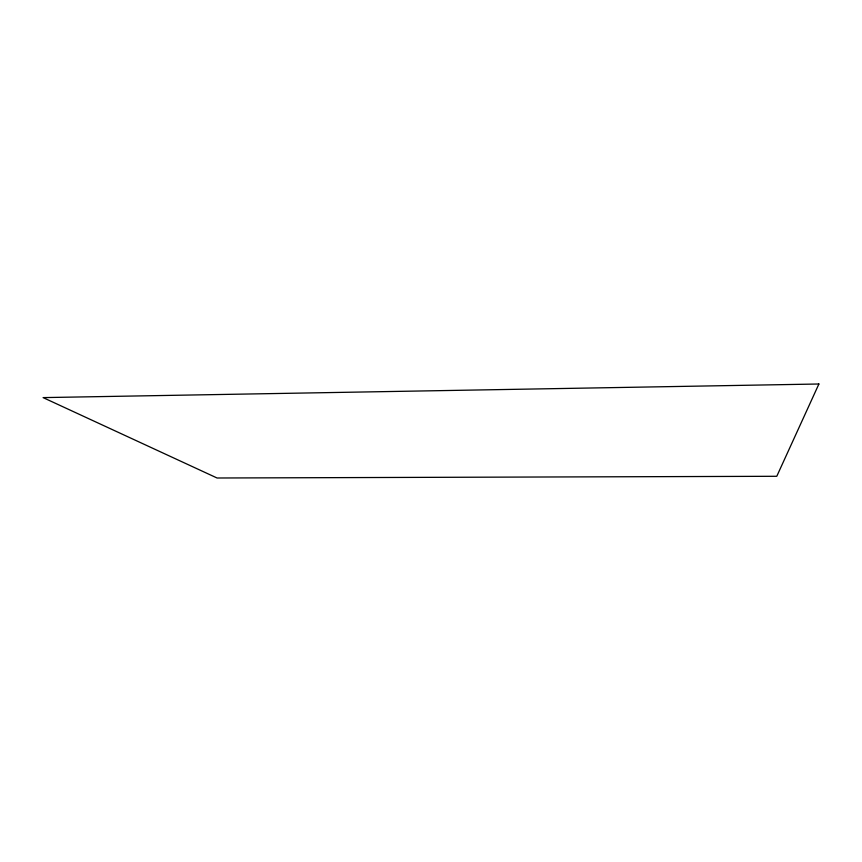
<?xml version="1.0" encoding="UTF-8"?>
<svg xmlns="http://www.w3.org/2000/svg" width="862" height="862" viewBox="0 0 862 862"><rect width="100%" height="100%" fill="white"/><g stroke="black" fill="none" stroke-linecap="round" stroke-linejoin="round"><path stroke-width="1.29" d="M818.9 383.999L776.781 476.287L217.062 478.001L43.1 397.608L818.9 383.999"/></g></svg>
